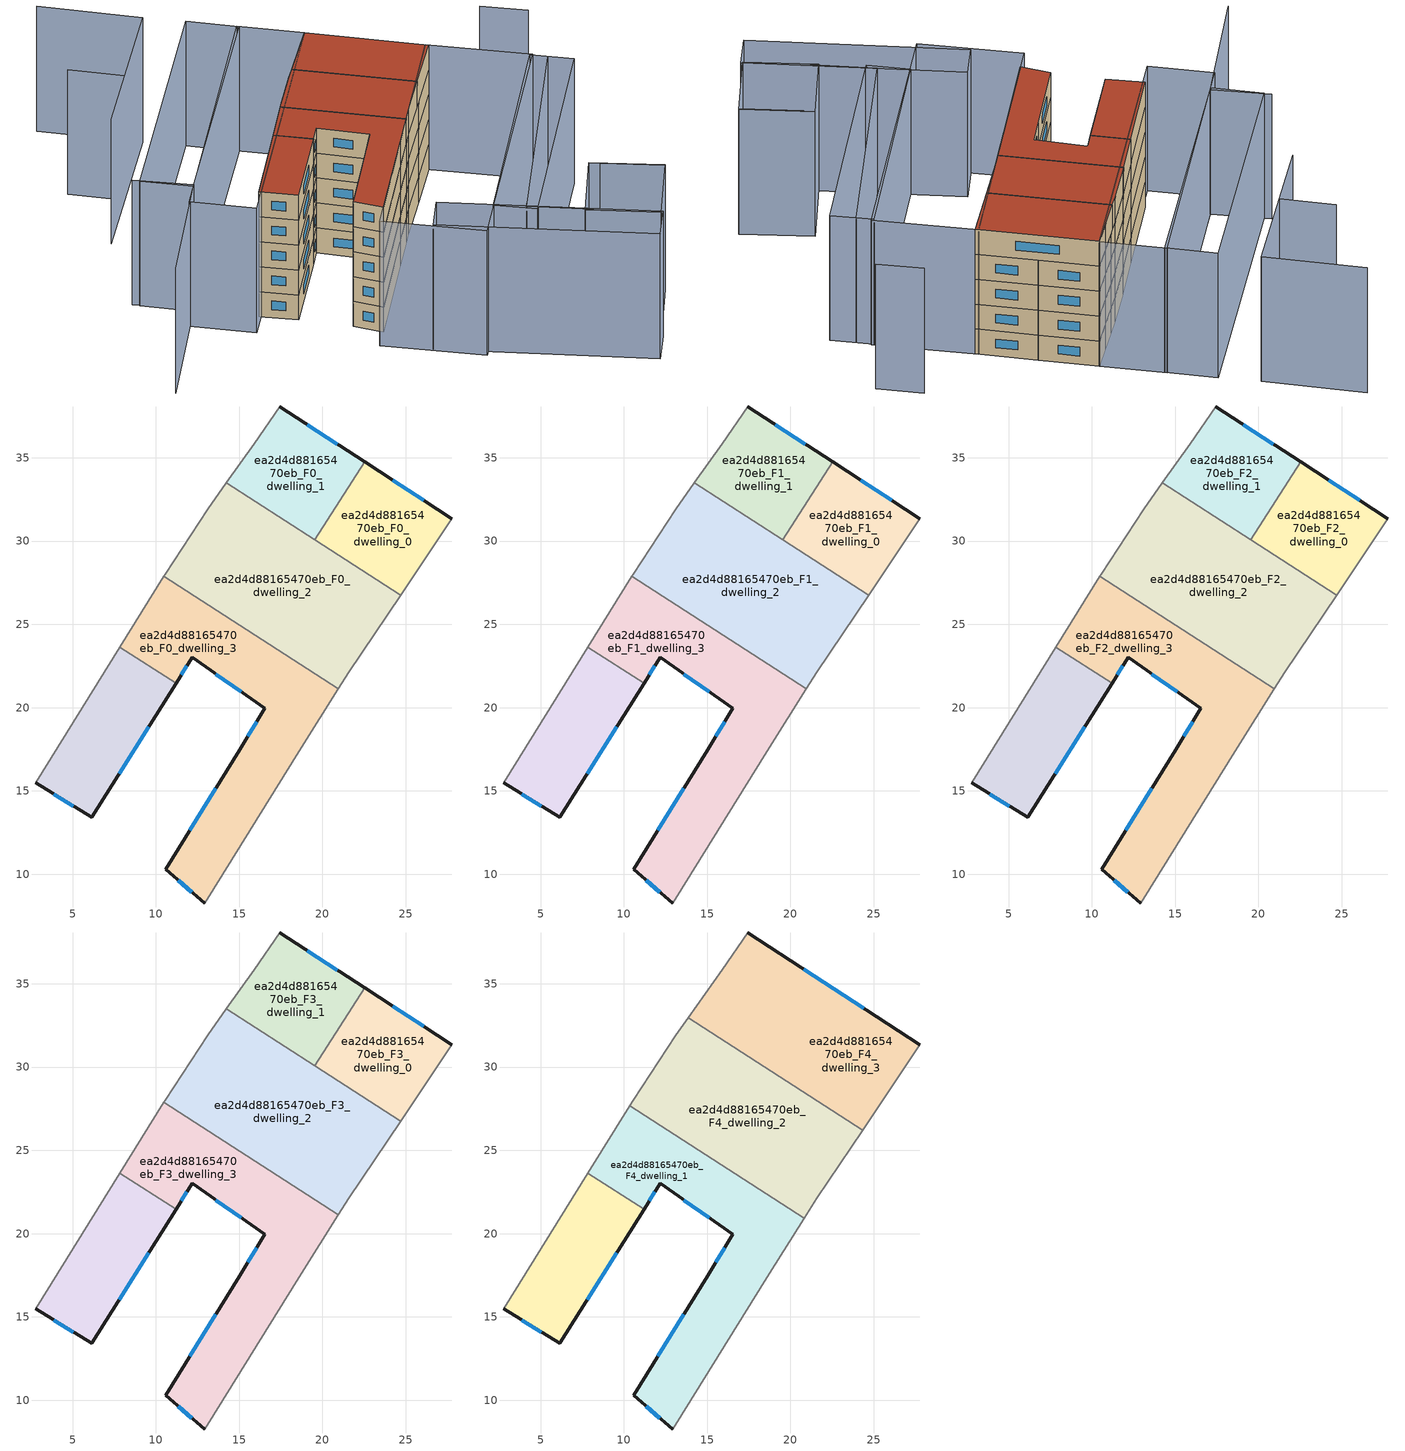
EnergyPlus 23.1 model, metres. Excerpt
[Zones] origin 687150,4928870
ea2d4d88165470eb_F0_dwelling_0
 floor ground (EU_floor_Construction): 27.77,31.34 24.69,26.76 19.53,30.08 22.53,34.75 z0
 wall outside (EU_wall_Construction): 27.77,31.34 22.53,34.75 z0:3
 wall adiabatic (EU_wall_Construction): 24.69,26.76 27.77,31.34 z0:3
 wall to ea2d4d88165470eb_F0_dwelling_1 (EU_wall_Construction): 22.53,34.75 19.53,30.08 z0:3
 wall to ea2d4d88165470eb_F0_dwelling_2 (EU_wall_Construction): 19.53,30.08 24.69,26.76 z0:3
 window (EU_Window_Construction): 26.07,32.45 24.23,33.64 z0.98:2.02
ea2d4d88165470eb_F0_dwelling_1
 floor ground (EU_floor_Construction): 22.53,34.75 19.53,30.08 14.24,33.49 15.89,35.84 17.44,38.05 z0
 wall outside (EU_wall_Construction): 22.53,34.75 17.44,38.05 z0:3
 wall adiabatic (EU_wall_Construction): 17.44,38.05 15.89,35.84 14.24,33.49 z0:3
 wall to ea2d4d88165470eb_F0_dwelling_2 (EU_wall_Construction): 14.24,33.49 19.52,30.09 z0:3
 window (EU_Window_Construction): 20.87,35.82 19.1,36.97 z0.98:2.02
ea2d4d88165470eb_F0_dwelling_2
 floor ground (EU_floor_Construction): 24.69,26.76 21.56,22.11 20.95,21.13 10.48,27.87 10.56,28 13.11,31.9 14.24,33.49 z0
 wall adiabatic (EU_wall_Construction): 14.24,33.49 13.11,31.9 10.56,28 10.48,27.87 / 20.95,21.13 21.56,22.11 24.69,26.76 z0:3
 wall to ea2d4d88165470eb_F0_dwelling_3 (EU_wall_Construction): 10.48,27.87 20.95,21.13 z0:3
ea2d4d88165470eb_F0_dwelling_3
 floor ground (EU_floor_Construction): 20.95,21.13 18.73,17.59 12.92,8.27 10.58,10.3 15.02,17.48 16.54,19.95 12.18,23.01 11.21,21.46 7.84,23.63 10.48,27.87 z0
 wall outside (EU_wall_Construction): 11.21,21.46 12.18,23.01 16.54,19.95 15.02,17.48 10.58,10.3 12.92,8.27 z0:3
 wall adiabatic (EU_wall_Construction): 12.92,8.27 18.73,17.59 20.95,21.13 / 10.48,27.87 7.84,23.63 z0:3
 wall to ea2d4d88165470eb_F0_dwelling_4 (EU_wall_Construction): 7.84,23.63 11.21,21.46 z0:3
 window (EU_Window_Construction): 11.34,9.64 12.16,8.93 / 13.58,15.14 12.03,12.63 / 16.05,19.15 15.52,18.28 / 13.6,22.01 15.13,20.94 / 11.53,21.96 11.87,22.5 z0.98:2.02
ea2d4d88165470eb_F0_dwelling_4
 floor ground (EU_floor_Construction): 11.21,21.46 6.14,13.41 2.78,15.48 7.84,23.63 z0
 wall outside (EU_wall_Construction): 2.78,15.48 6.14,13.41 11.21,21.46 z0:3
 wall adiabatic (EU_wall_Construction): 7.84,23.63 2.78,15.48 z0:3
 window (EU_Window_Construction): 7.79,16.03 9.56,18.84 / 3.87,14.81 5.05,14.08 z0.98:2.02
ea2d4d88165470eb_F1_dwelling_0
 floor to ea2d4d88165470eb_F0_dwelling_0 (EU_floor_Construction): 27.77,31.34 24.69,26.76 19.52,30.08 22.53,34.75 z3
 wall outside (EU_wall_Construction): 27.77,31.34 22.53,34.75 z3:6
 wall adiabatic (EU_wall_Construction): 24.69,26.76 27.77,31.34 z3:6
 wall to ea2d4d88165470eb_F1_dwelling_1 (EU_wall_Construction): 22.53,34.75 19.53,30.08 z3:6
 wall to ea2d4d88165470eb_F1_dwelling_2 (EU_wall_Construction): 19.53,30.08 24.69,26.76 z3:6
 window (EU_Window_Construction): 26.07,32.45 24.23,33.64 z3.98:5.02
ea2d4d88165470eb_F1_dwelling_1
 floor to ea2d4d88165470eb_F0_dwelling_1 (EU_floor_Construction): 22.53,34.75 19.52,30.08 14.24,33.49 15.89,35.84 17.44,38.05 z3
 wall outside (EU_wall_Construction): 22.53,34.75 17.44,38.05 z3:6
 wall adiabatic (EU_wall_Construction): 17.44,38.05 15.89,35.84 14.24,33.49 z3:6
 wall to ea2d4d88165470eb_F1_dwelling_2 (EU_wall_Construction): 14.24,33.49 19.52,30.09 z3:6
 window (EU_Window_Construction): 20.87,35.82 19.1,36.97 z3.98:5.02
ea2d4d88165470eb_F1_dwelling_2
 floor to ea2d4d88165470eb_F0_dwelling_2 (EU_floor_Construction): 24.69,26.76 21.56,22.11 20.95,21.13 10.48,27.87 10.55,28 13.11,31.9 14.24,33.49 z3
 wall adiabatic (EU_wall_Construction): 14.24,33.49 13.11,31.9 10.56,28 10.48,27.87 / 20.95,21.13 21.56,22.11 24.69,26.76 z3:6
 wall to ea2d4d88165470eb_F1_dwelling_3 (EU_wall_Construction): 10.48,27.87 20.95,21.13 z3:6
ea2d4d88165470eb_F1_dwelling_3
 floor to ea2d4d88165470eb_F0_dwelling_3 (EU_floor_Construction): 20.95,21.13 18.73,17.59 12.92,8.27 10.58,10.3 15.02,17.48 16.54,19.95 12.18,23.01 11.21,21.46 7.84,23.63 10.48,27.87 z3
 wall outside (EU_wall_Construction): 11.21,21.46 12.18,23.01 16.54,19.95 15.02,17.48 10.58,10.3 12.92,8.27 z3:6
 wall adiabatic (EU_wall_Construction): 12.92,8.27 18.73,17.59 20.95,21.13 / 10.48,27.87 7.84,23.63 z3:6
 wall to ea2d4d88165470eb_F1_dwelling_4 (EU_wall_Construction): 7.84,23.63 11.21,21.46 z3:6
 window (EU_Window_Construction): 11.34,9.64 12.16,8.93 / 13.58,15.14 12.03,12.63 / 16.05,19.15 15.52,18.28 / 13.6,22.01 15.13,20.94 / 11.53,21.96 11.87,22.5 z3.98:5.02
ea2d4d88165470eb_F1_dwelling_4
 floor to ea2d4d88165470eb_F0_dwelling_4 (EU_floor_Construction): 11.21,21.46 6.14,13.41 2.77,15.48 7.84,23.63 z3
 wall outside (EU_wall_Construction): 2.78,15.48 6.14,13.41 11.21,21.46 z3:6
 wall adiabatic (EU_wall_Construction): 7.84,23.63 2.78,15.48 z3:6
 window (EU_Window_Construction): 7.79,16.03 9.56,18.84 / 3.87,14.81 5.05,14.08 z3.98:5.02
ea2d4d88165470eb_F2_dwelling_0
 floor to ea2d4d88165470eb_F1_dwelling_0 (EU_floor_Construction): 27.77,31.34 24.69,26.76 19.52,30.08 22.53,34.75 z6
 wall outside (EU_wall_Construction): 27.77,31.34 22.53,34.75 z6:9
 wall adiabatic (EU_wall_Construction): 24.69,26.76 27.77,31.34 z6:9
 wall to ea2d4d88165470eb_F2_dwelling_1 (EU_wall_Construction): 22.53,34.75 19.53,30.08 z6:9
 wall to ea2d4d88165470eb_F2_dwelling_2 (EU_wall_Construction): 19.53,30.08 24.69,26.76 z6:9
 window (EU_Window_Construction): 26.07,32.45 24.23,33.64 z6.98:8.02
ea2d4d88165470eb_F2_dwelling_1
 floor to ea2d4d88165470eb_F1_dwelling_1 (EU_floor_Construction): 22.53,34.75 19.52,30.08 14.24,33.49 15.89,35.84 17.44,38.05 z6
 wall outside (EU_wall_Construction): 22.53,34.75 17.44,38.05 z6:9
 wall adiabatic (EU_wall_Construction): 17.44,38.05 15.89,35.84 14.24,33.49 z6:9
 wall to ea2d4d88165470eb_F2_dwelling_2 (EU_wall_Construction): 14.24,33.49 19.52,30.09 z6:9
 window (EU_Window_Construction): 20.87,35.82 19.1,36.97 z6.98:8.02
ea2d4d88165470eb_F2_dwelling_2
 floor to ea2d4d88165470eb_F1_dwelling_2 (EU_floor_Construction): 24.69,26.76 21.56,22.11 20.95,21.13 10.48,27.87 10.55,28 13.11,31.9 14.24,33.49 z6
 wall adiabatic (EU_wall_Construction): 14.24,33.49 13.11,31.9 10.56,28 10.48,27.87 / 20.95,21.13 21.56,22.11 24.69,26.76 z6:9
 wall to ea2d4d88165470eb_F2_dwelling_3 (EU_wall_Construction): 10.48,27.87 20.95,21.13 z6:9
ea2d4d88165470eb_F2_dwelling_3
 floor to ea2d4d88165470eb_F1_dwelling_3 (EU_floor_Construction): 20.95,21.13 18.73,17.59 12.92,8.27 10.58,10.3 15.02,17.48 16.54,19.95 12.18,23.01 11.21,21.46 7.84,23.63 10.48,27.87 z6
 wall outside (EU_wall_Construction): 11.21,21.46 12.18,23.01 16.54,19.95 15.02,17.48 10.58,10.3 12.92,8.27 z6:9
 wall adiabatic (EU_wall_Construction): 12.92,8.27 18.73,17.59 20.95,21.13 / 10.48,27.87 7.84,23.63 z6:9
 wall to ea2d4d88165470eb_F2_dwelling_4 (EU_wall_Construction): 7.84,23.63 11.21,21.46 z6:9
 window (EU_Window_Construction): 11.34,9.64 12.16,8.93 / 13.58,15.14 12.03,12.63 / 16.05,19.15 15.52,18.28 / 13.6,22.01 15.13,20.94 / 11.53,21.96 11.87,22.5 z6.98:8.02
ea2d4d88165470eb_F2_dwelling_4
 floor to ea2d4d88165470eb_F1_dwelling_4 (EU_floor_Construction): 11.21,21.46 6.14,13.41 2.77,15.48 7.84,23.63 z6
 wall outside (EU_wall_Construction): 2.78,15.48 6.14,13.41 11.21,21.46 z6:9
 wall adiabatic (EU_wall_Construction): 7.84,23.63 2.78,15.48 z6:9
 window (EU_Window_Construction): 7.79,16.03 9.56,18.84 / 3.87,14.81 5.05,14.08 z6.98:8.02
ea2d4d88165470eb_F3_dwelling_0
 floor to ea2d4d88165470eb_F2_dwelling_0 (EU_floor_Construction): 27.77,31.34 24.69,26.76 19.52,30.08 22.53,34.75 z9
 wall outside (EU_wall_Construction): 27.77,31.34 22.53,34.75 z9:12
 wall adiabatic (EU_wall_Construction): 24.69,26.76 27.77,31.34 z9:12
 wall to ea2d4d88165470eb_F3_dwelling_1 (EU_wall_Construction): 22.53,34.75 19.53,30.08 z9:12
 wall to ea2d4d88165470eb_F3_dwelling_2 (EU_wall_Construction): 19.53,30.08 24.69,26.76 z9:12
 window (EU_Window_Construction): 26.07,32.45 24.23,33.64 z9.98:11.02
ea2d4d88165470eb_F3_dwelling_1
 floor to ea2d4d88165470eb_F2_dwelling_1 (EU_floor_Construction): 22.53,34.75 19.52,30.08 14.24,33.49 15.89,35.84 17.44,38.05 z9
 wall outside (EU_wall_Construction): 22.53,34.75 17.44,38.05 z9:12
 wall adiabatic (EU_wall_Construction): 17.44,38.05 15.89,35.84 14.24,33.49 z9:12
 wall to ea2d4d88165470eb_F3_dwelling_2 (EU_wall_Construction): 14.24,33.49 19.52,30.09 z9:12
 window (EU_Window_Construction): 20.87,35.82 19.1,36.97 z9.98:11.02
ea2d4d88165470eb_F3_dwelling_2
 floor to ea2d4d88165470eb_F2_dwelling_2 (EU_floor_Construction): 24.69,26.76 21.56,22.11 20.95,21.13 10.48,27.87 10.55,28 13.11,31.9 14.24,33.49 z9
 wall adiabatic (EU_wall_Construction): 14.24,33.49 13.11,31.9 10.56,28 10.48,27.87 / 20.95,21.13 21.56,22.11 24.69,26.76 z9:12
 wall to ea2d4d88165470eb_F3_dwelling_3 (EU_wall_Construction): 10.48,27.87 20.95,21.13 z9:12
ea2d4d88165470eb_F3_dwelling_3
 floor to ea2d4d88165470eb_F2_dwelling_3 (EU_floor_Construction): 20.95,21.13 18.73,17.59 12.92,8.27 10.58,10.3 15.02,17.48 16.54,19.95 12.18,23.01 11.21,21.46 7.84,23.63 10.48,27.87 z9
 wall outside (EU_wall_Construction): 11.21,21.46 12.18,23.01 16.54,19.95 15.02,17.48 10.58,10.3 12.92,8.27 z9:12
 wall adiabatic (EU_wall_Construction): 12.92,8.27 18.73,17.59 20.95,21.13 / 10.48,27.87 7.84,23.63 z9:12
 wall to ea2d4d88165470eb_F3_dwelling_4 (EU_wall_Construction): 7.84,23.63 11.21,21.46 z9:12
 window (EU_Window_Construction): 11.34,9.64 12.16,8.93 / 13.58,15.14 12.03,12.63 / 16.05,19.15 15.52,18.28 / 13.6,22.01 15.13,20.94 / 11.53,21.96 11.87,22.5 z9.98:11.02
ea2d4d88165470eb_F3_dwelling_4
 floor to ea2d4d88165470eb_F2_dwelling_4 (EU_floor_Construction): 11.21,21.46 6.14,13.41 2.77,15.48 7.84,23.63 z9
 wall outside (EU_wall_Construction): 2.78,15.48 6.14,13.41 11.21,21.46 z9:12
 wall adiabatic (EU_wall_Construction): 7.84,23.63 2.78,15.48 z9:12
 window (EU_Window_Construction): 7.79,16.03 9.56,18.84 / 3.87,14.81 5.05,14.08 z9.98:11.02
ea2d4d88165470eb_F4_dwelling_0
 floor to ea2d4d88165470eb_F3_dwelling_4 (EU_floor_Construction): 11.21,21.46 6.14,13.41 2.77,15.48 7.84,23.63 z12
 wall outside (EU_wall_Construction): 2.78,15.48 6.14,13.41 11.21,21.46 z12:15
 wall adiabatic (EU_wall_Construction): 7.84,23.63 2.78,15.48 z12:15
 wall to ea2d4d88165470eb_F4_dwelling_1 (EU_wall_Construction): 11.21,21.46 7.84,23.63 z12:15
 window (EU_Window_Construction): 7.79,16.03 9.56,18.84 / 3.87,14.81 5.05,14.08 z12.98:14.02
 roof outside (EU_roof_Construction): 6.14,13.41 11.21,21.46 7.84,23.63 2.78,15.48 z15
ea2d4d88165470eb_F4_dwelling_1
 floor to ea2d4d88165470eb_F3_dwelling_3 (EU_floor_Construction): 20.82,20.92 18.73,17.59 12.92,8.27 10.58,10.3 15.02,17.48 16.54,19.95 12.18,23.01 11.21,21.46 7.84,23.63 10.35,27.66 z12
 wall outside (EU_wall_Construction): 11.21,21.46 12.18,23.01 16.54,19.95 15.02,17.48 10.58,10.3 12.92,8.27 z12:15
 wall adiabatic (EU_wall_Construction): 10.34,27.66 7.84,23.63 / 12.92,8.27 18.73,17.59 20.82,20.92 z12:15
 wall to ea2d4d88165470eb_F4_dwelling_2 (EU_wall_Construction): 20.82,20.92 10.34,27.66 z12:15
 window (EU_Window_Construction): 11.34,9.64 12.16,8.93 / 13.58,15.14 12.03,12.63 / 16.05,19.15 15.52,18.28 / 13.6,22.01 15.13,20.94 / 11.53,21.96 11.87,22.5 z12.98:14.02
 roof outside (EU_roof_Construction): 12.92,8.27 18.73,17.59 20.82,20.92 10.34,27.66 7.84,23.63 11.21,21.46 12.18,23.01 16.54,19.95 15.02,17.48 10.58,10.3 z15
ea2d4d88165470eb_F4_dwelling_2
 floor to ea2d4d88165470eb_F3_dwelling_3 (EU_floor_Construction): 20.95,21.13 20.82,20.92 10.35,27.66 10.48,27.87 z12
 floor to ea2d4d88165470eb_F3_dwelling_2 (EU_floor_Construction): 24.33,26.22 21.56,22.11 20.95,21.13 10.48,27.87 10.55,28 13.11,31.9 13.86,32.96 z12
 wall adiabatic (EU_wall_Construction): 13.86,32.96 13.11,31.9 10.56,28 10.34,27.66 / 20.82,20.92 21.56,22.11 24.33,26.22 z12:15
 wall to ea2d4d88165470eb_F4_dwelling_3 (EU_wall_Construction): 24.33,26.22 13.86,32.96 z12:15
 roof outside (EU_roof_Construction): 21.56,22.11 24.33,26.22 13.86,32.96 13.11,31.9 10.56,28 10.34,27.66 20.82,20.92 z15
ea2d4d88165470eb_F4_dwelling_3
 floor to ea2d4d88165470eb_F3_dwelling_0 (EU_floor_Construction): 27.77,31.34 24.69,26.76 19.52,30.08 22.53,34.75 z12
 floor to ea2d4d88165470eb_F3_dwelling_1 (EU_floor_Construction): 22.53,34.75 19.52,30.08 14.24,33.49 15.89,35.84 17.44,38.05 z12
 floor to ea2d4d88165470eb_F3_dwelling_2 (EU_floor_Construction): 24.69,26.76 24.33,26.22 13.86,32.96 14.24,33.49 z12
 wall outside (EU_wall_Construction): 27.77,31.34 17.44,38.05 z12:15
 wall adiabatic (EU_wall_Construction): 17.44,38.05 15.89,35.84 13.86,32.96 / 24.33,26.22 27.77,31.34 z12:15
 window (EU_Window_Construction): 24.41,33.52 20.8,35.87 z12.98:14.02
 roof outside (EU_roof_Construction): 24.33,26.22 27.77,31.34 17.44,38.05 15.89,35.84 13.86,32.96 z15
shading: 31.56,-0.22 25.81,2.86 / 25.81,2.86 37.61,24.9 / 40.91,3.75 35.26,6.57 / -4.75,52.51 3.96,46.69 / 3.96,46.69 -5.61,32.37 / 38.97,32.86 34.91,35.35 / -7.78,22.21 -2.56,19.1 / -2.56,19.1 -9.74,7.01 / -6.18,41.6 -1.52,38.49 / 35.93,-6.56 16.23,3.69 / 16.23,3.69 17.97,7.03 / 17.97,7.03 37.67,-3.22 / 37.67,-3.22 35.93,-6.56 / 40.95,3.83 37.48,-3.25 / 37.48,-3.25 30.79,0.03 / 30.79,0.03 34.26,7.11 / 34.26,7.11 40.95,3.83 / 22.87,4.35 36.12,25.92 / 36.12,25.92 39.89,23.6 / 39.89,23.6 26.64,2.04 / 26.64,2.04 22.87,4.35 / 11.66,6.29 27.47,31.53 / 27.47,31.53 36.47,25.89 / 36.47,25.89 20.66,0.65 / 20.66,0.65 11.66,6.29 / -4.1,16.68 11.83,41.69 / 11.83,41.69 17.47,38.1 / 17.47,38.1 1.54,13.09 / 1.54,13.09 -4.1,16.68 / 7.57,44.46 12.04,41.56 / 12.04,41.56 -2.71,18.87 / -2.71,18.87 -7.17,21.77 / -7.17,21.77 7.57,44.46 z0:15
[Building]
EU S2 Campaign: North Axis=0; Terrain=City; Solar Distribution=FullExterior
[Site:Location]
Bologna: Latitude=44.5; Longitude=11.25; Time Zone=1; Elevation=37
[SizingPeriod:WeatherFileDays]
AnnualSizingPeriod: Begin Month=1; Begin Day of Month=1; End Month=12; End Day of Month=31; Day of Week for Start Day=Monday; Use Weather File Daylight Saving Period=No; Use Weather File Rain and Snow Indicators=No
[MATERIAL]
EU_InternalMass_Material: Roughness=MediumRough; Thickness=0.1; Conductivity=1; Density=1800; Specific Heat=900; Thermal Absorptance=0.9; Solar Absorptance=0.7; Visible Absorptance=0.7
[MATERIAL:NOMASS] Roughness=MediumRough; Thermal Absorptance=0.9; Solar Absorptance=0.7; Visible Absorptance=0.7
Name | Thermal Resistance
EU_wall_NoMass | 0.905828
EU_roof_NoMass | 0.37593
EU_floor_NoMass | 0.67114
[WINDOWMATERIAL:SIMPLEGLAZINGSYSTEM]
EU_Window_SimpleGlazing: UFactor=4.52486; Solar Heat Gain Coefficient=0.85; Visible Transmittance=0.85
[CONSTRUCTION]
EU_wall_Construction: EU_wall_NoMass
EU_roof_Construction: EU_roof_NoMass
EU_floor_Construction: EU_floor_NoMass
EU_Window_Construction: EU_Window_SimpleGlazing
EU_InternalMass_Construction: EU_InternalMass_Material
[ZONE] Type=1; Multiplier=1; Ceiling Height=autocalculate; Floor Area=autocalculate; Part of Total Floor Area=Yes
Name | Volume
ea2d4d88165470eb_F0_dwelling_0 | 102.925
ea2d4d88165470eb_F1_dwelling_0; ea2d4d88165470eb_F2_dwelling_0; ea2d4d88165470eb_F3_dwelling_0 | 102.924
ea2d4d88165470eb_F4_dwelling_0; ea2d4d88165470eb_F0_dwelling_4; ea2d4d88165470eb_F1_dwelling_4; ea2d4d88165470eb_F2_dwelling_4; ea2d4d88165470eb_F3_dwelling_4 | 114.05
ea2d4d88165470eb_F0_dwelling_1 | 102.904
ea2d4d88165470eb_F1_dwelling_1; ea2d4d88165470eb_F2_dwelling_1; ea2d4d88165470eb_F3_dwelling_1 | 102.903
ea2d4d88165470eb_F4_dwelling_1 | 241.549
ea2d4d88165470eb_F0_dwelling_2 | 252.481
ea2d4d88165470eb_F1_dwelling_2; ea2d4d88165470eb_F2_dwelling_2; ea2d4d88165470eb_F3_dwelling_2 | 252.482
ea2d4d88165470eb_F4_dwelling_2 | 237.558
ea2d4d88165470eb_F0_dwelling_3 | 250.893
ea2d4d88165470eb_F1_dwelling_3; ea2d4d88165470eb_F2_dwelling_3; ea2d4d88165470eb_F3_dwelling_3 | 250.892
ea2d4d88165470eb_F4_dwelling_3 | 230.086
[INTERNALMASS] Construction=EU_InternalMass_Construction
Name | Zone or ZoneList | Surface Area
ea2d4d88165470eb_F0_dwelling_0_EU_InternalMass | ea2d4d88165470eb_F0_dwelling_0 | 34.3083
ea2d4d88165470eb_F0_dwelling_1_EU_InternalMass | ea2d4d88165470eb_F0_dwelling_1 | 34.3011
ea2d4d88165470eb_F0_dwelling_2_EU_InternalMass | ea2d4d88165470eb_F0_dwelling_2 | 84.1604
ea2d4d88165470eb_F0_dwelling_3_EU_InternalMass | ea2d4d88165470eb_F0_dwelling_3 | 83.629
ea2d4d88165470eb_F0_dwelling_4_EU_InternalMass | ea2d4d88165470eb_F0_dwelling_4 | 38.0166
ea2d4d88165470eb_F1_dwelling_0_EU_InternalMass | ea2d4d88165470eb_F1_dwelling_0 | 34.3083
ea2d4d88165470eb_F1_dwelling_1_EU_InternalMass | ea2d4d88165470eb_F1_dwelling_1 | 34.3011
ea2d4d88165470eb_F1_dwelling_2_EU_InternalMass | ea2d4d88165470eb_F1_dwelling_2 | 84.1604
ea2d4d88165470eb_F1_dwelling_3_EU_InternalMass | ea2d4d88165470eb_F1_dwelling_3 | 83.629
ea2d4d88165470eb_F1_dwelling_4_EU_InternalMass | ea2d4d88165470eb_F1_dwelling_4 | 38.0166
ea2d4d88165470eb_F2_dwelling_0_EU_InternalMass | ea2d4d88165470eb_F2_dwelling_0 | 34.3083
ea2d4d88165470eb_F2_dwelling_1_EU_InternalMass | ea2d4d88165470eb_F2_dwelling_1 | 34.3011
ea2d4d88165470eb_F2_dwelling_2_EU_InternalMass | ea2d4d88165470eb_F2_dwelling_2 | 84.1604
ea2d4d88165470eb_F2_dwelling_3_EU_InternalMass | ea2d4d88165470eb_F2_dwelling_3 | 83.629
ea2d4d88165470eb_F2_dwelling_4_EU_InternalMass | ea2d4d88165470eb_F2_dwelling_4 | 38.0166
ea2d4d88165470eb_F3_dwelling_0_EU_InternalMass | ea2d4d88165470eb_F3_dwelling_0 | 34.3083
ea2d4d88165470eb_F3_dwelling_1_EU_InternalMass | ea2d4d88165470eb_F3_dwelling_1 | 34.3011
ea2d4d88165470eb_F3_dwelling_2_EU_InternalMass | ea2d4d88165470eb_F3_dwelling_2 | 84.1604
ea2d4d88165470eb_F3_dwelling_3_EU_InternalMass | ea2d4d88165470eb_F3_dwelling_3 | 83.629
ea2d4d88165470eb_F3_dwelling_4_EU_InternalMass | ea2d4d88165470eb_F3_dwelling_4 | 38.0166
ea2d4d88165470eb_F4_dwelling_0_EU_InternalMass | ea2d4d88165470eb_F4_dwelling_0 | 38.0166
ea2d4d88165470eb_F4_dwelling_1_EU_InternalMass | ea2d4d88165470eb_F4_dwelling_1 | 80.5162
ea2d4d88165470eb_F4_dwelling_2_EU_InternalMass | ea2d4d88165470eb_F4_dwelling_2 | 79.1871
ea2d4d88165470eb_F4_dwelling_3_EU_InternalMass | ea2d4d88165470eb_F4_dwelling_3 | 76.6971
[OTHEREQUIPMENT] Fuel Type=Electricity; Design Level Calculation Method=Watts/Area; Power per Zone Floor Area=1; Fraction Latent=0; Fraction Radiant=0; Fraction Lost=0; Carbon Dioxide Generation Rate=0; EndUse Subcategory=EU_Step8_InternalGains
Name | Zone or ZoneList or Space or SpaceList | Schedule
EU_Step8_InternalGain_ea2d4d88165470eb_F0_dwelling_0_f000 | ea2d4d88165470eb_F0_dwelling_0 | EU_Step8_GainSchedule_ea2d4d88165470eb_F0_dwelling_0_f000
EU_Step8_InternalGain_ea2d4d88165470eb_F0_dwelling_1_f000 | ea2d4d88165470eb_F0_dwelling_1 | EU_Step8_GainSchedule_ea2d4d88165470eb_F0_dwelling_1_f000
EU_Step8_InternalGain_ea2d4d88165470eb_F0_dwelling_2_f000 | ea2d4d88165470eb_F0_dwelling_2 | EU_Step8_GainSchedule_ea2d4d88165470eb_F0_dwelling_2_f000
EU_Step8_InternalGain_ea2d4d88165470eb_F0_dwelling_3_f000 | ea2d4d88165470eb_F0_dwelling_3 | EU_Step8_GainSchedule_ea2d4d88165470eb_F0_dwelling_3_f000
EU_Step8_InternalGain_ea2d4d88165470eb_F0_dwelling_4_f000 | ea2d4d88165470eb_F0_dwelling_4 | EU_Step8_GainSchedule_ea2d4d88165470eb_F0_dwelling_4_f000
EU_Step8_InternalGain_ea2d4d88165470eb_F1_dwelling_0_f000 | ea2d4d88165470eb_F1_dwelling_0 | EU_Step8_GainSchedule_ea2d4d88165470eb_F1_dwelling_0_f000
EU_Step8_InternalGain_ea2d4d88165470eb_F1_dwelling_1_f000 | ea2d4d88165470eb_F1_dwelling_1 | EU_Step8_GainSchedule_ea2d4d88165470eb_F1_dwelling_1_f000
EU_Step8_InternalGain_ea2d4d88165470eb_F1_dwelling_2_f000 | ea2d4d88165470eb_F1_dwelling_2 | EU_Step8_GainSchedule_ea2d4d88165470eb_F1_dwelling_2_f000
EU_Step8_InternalGain_ea2d4d88165470eb_F1_dwelling_3_f000 | ea2d4d88165470eb_F1_dwelling_3 | EU_Step8_GainSchedule_ea2d4d88165470eb_F1_dwelling_3_f000
EU_Step8_InternalGain_ea2d4d88165470eb_F1_dwelling_4_f000 | ea2d4d88165470eb_F1_dwelling_4 | EU_Step8_GainSchedule_ea2d4d88165470eb_F1_dwelling_4_f000
EU_Step8_InternalGain_ea2d4d88165470eb_F2_dwelling_0_f000 | ea2d4d88165470eb_F2_dwelling_0 | EU_Step8_GainSchedule_ea2d4d88165470eb_F2_dwelling_0_f000
EU_Step8_InternalGain_ea2d4d88165470eb_F2_dwelling_1_f000 | ea2d4d88165470eb_F2_dwelling_1 | EU_Step8_GainSchedule_ea2d4d88165470eb_F2_dwelling_1_f000
EU_Step8_InternalGain_ea2d4d88165470eb_F2_dwelling_2_f000 | ea2d4d88165470eb_F2_dwelling_2 | EU_Step8_GainSchedule_ea2d4d88165470eb_F2_dwelling_2_f000
EU_Step8_InternalGain_ea2d4d88165470eb_F2_dwelling_3_f000 | ea2d4d88165470eb_F2_dwelling_3 | EU_Step8_GainSchedule_ea2d4d88165470eb_F2_dwelling_3_f000
EU_Step8_InternalGain_ea2d4d88165470eb_F2_dwelling_4_f000 | ea2d4d88165470eb_F2_dwelling_4 | EU_Step8_GainSchedule_ea2d4d88165470eb_F2_dwelling_4_f000
EU_Step8_InternalGain_ea2d4d88165470eb_F3_dwelling_0_f000 | ea2d4d88165470eb_F3_dwelling_0 | EU_Step8_GainSchedule_ea2d4d88165470eb_F3_dwelling_0_f000
EU_Step8_InternalGain_ea2d4d88165470eb_F3_dwelling_1_f000 | ea2d4d88165470eb_F3_dwelling_1 | EU_Step8_GainSchedule_ea2d4d88165470eb_F3_dwelling_1_f000
EU_Step8_InternalGain_ea2d4d88165470eb_F3_dwelling_2_f000 | ea2d4d88165470eb_F3_dwelling_2 | EU_Step8_GainSchedule_ea2d4d88165470eb_F3_dwelling_2_f000
EU_Step8_InternalGain_ea2d4d88165470eb_F3_dwelling_3_f000 | ea2d4d88165470eb_F3_dwelling_3 | EU_Step8_GainSchedule_ea2d4d88165470eb_F3_dwelling_3_f000
EU_Step8_InternalGain_ea2d4d88165470eb_F3_dwelling_4_f000 | ea2d4d88165470eb_F3_dwelling_4 | EU_Step8_GainSchedule_ea2d4d88165470eb_F3_dwelling_4_f000
EU_Step8_InternalGain_ea2d4d88165470eb_F4_dwelling_0_f000 | ea2d4d88165470eb_F4_dwelling_0 | EU_Step8_GainSchedule_ea2d4d88165470eb_F4_dwelling_0_f000
EU_Step8_InternalGain_ea2d4d88165470eb_F4_dwelling_1_f000 | ea2d4d88165470eb_F4_dwelling_1 | EU_Step8_GainSchedule_ea2d4d88165470eb_F4_dwelling_1_f000
EU_Step8_InternalGain_ea2d4d88165470eb_F4_dwelling_2_f000 | ea2d4d88165470eb_F4_dwelling_2 | EU_Step8_GainSchedule_ea2d4d88165470eb_F4_dwelling_2_f000
EU_Step8_InternalGain_ea2d4d88165470eb_F4_dwelling_3_f000 | ea2d4d88165470eb_F4_dwelling_3 | EU_Step8_GainSchedule_ea2d4d88165470eb_F4_dwelling_3_f000
[ZONEVENTILATION:DESIGNFLOWRATE] Schedule=EU_AlwaysOn; Design Flow Rate Calculation Method=AirChanges/Hour; Air Changes per Hour=0.73129; Ventilation Type=Natural; Fan Pressure Rise=0; Fan Total Efficiency=1; Constant Term Coefficient=1; Temperature Term Coefficient=0; Velocity Term Coefficient=0; Velocity Squared Term Coefficient=0; Minimum Indoor Temperature=-100; Maximum Indoor Temperature=100; Delta Temperature=-100; Minimum Outdoor Temperature=-100; Maximum Outdoor Temperature=100; Maximum Wind Speed=40
Name | Zone or ZoneList or Space or SpaceList
EU_ConstantAir_ea2d4d88165470eb_F0_dwelling_0 | ea2d4d88165470eb_F0_dwelling_0
EU_ConstantAir_ea2d4d88165470eb_F0_dwelling_1 | ea2d4d88165470eb_F0_dwelling_1
EU_ConstantAir_ea2d4d88165470eb_F0_dwelling_2 | ea2d4d88165470eb_F0_dwelling_2
EU_ConstantAir_ea2d4d88165470eb_F0_dwelling_3 | ea2d4d88165470eb_F0_dwelling_3
EU_ConstantAir_ea2d4d88165470eb_F0_dwelling_4 | ea2d4d88165470eb_F0_dwelling_4
EU_ConstantAir_ea2d4d88165470eb_F1_dwelling_0 | ea2d4d88165470eb_F1_dwelling_0
EU_ConstantAir_ea2d4d88165470eb_F1_dwelling_1 | ea2d4d88165470eb_F1_dwelling_1
EU_ConstantAir_ea2d4d88165470eb_F1_dwelling_2 | ea2d4d88165470eb_F1_dwelling_2
EU_ConstantAir_ea2d4d88165470eb_F1_dwelling_3 | ea2d4d88165470eb_F1_dwelling_3
EU_ConstantAir_ea2d4d88165470eb_F1_dwelling_4 | ea2d4d88165470eb_F1_dwelling_4
EU_ConstantAir_ea2d4d88165470eb_F2_dwelling_0 | ea2d4d88165470eb_F2_dwelling_0
EU_ConstantAir_ea2d4d88165470eb_F2_dwelling_1 | ea2d4d88165470eb_F2_dwelling_1
EU_ConstantAir_ea2d4d88165470eb_F2_dwelling_2 | ea2d4d88165470eb_F2_dwelling_2
EU_ConstantAir_ea2d4d88165470eb_F2_dwelling_3 | ea2d4d88165470eb_F2_dwelling_3
EU_ConstantAir_ea2d4d88165470eb_F2_dwelling_4 | ea2d4d88165470eb_F2_dwelling_4
EU_ConstantAir_ea2d4d88165470eb_F3_dwelling_0 | ea2d4d88165470eb_F3_dwelling_0
EU_ConstantAir_ea2d4d88165470eb_F3_dwelling_1 | ea2d4d88165470eb_F3_dwelling_1
EU_ConstantAir_ea2d4d88165470eb_F3_dwelling_2 | ea2d4d88165470eb_F3_dwelling_2
EU_ConstantAir_ea2d4d88165470eb_F3_dwelling_3 | ea2d4d88165470eb_F3_dwelling_3
EU_ConstantAir_ea2d4d88165470eb_F3_dwelling_4 | ea2d4d88165470eb_F3_dwelling_4
EU_ConstantAir_ea2d4d88165470eb_F4_dwelling_0 | ea2d4d88165470eb_F4_dwelling_0
EU_ConstantAir_ea2d4d88165470eb_F4_dwelling_1 | ea2d4d88165470eb_F4_dwelling_1
EU_ConstantAir_ea2d4d88165470eb_F4_dwelling_2 | ea2d4d88165470eb_F4_dwelling_2
EU_ConstantAir_ea2d4d88165470eb_F4_dwelling_3 | ea2d4d88165470eb_F4_dwelling_3
[HVACTEMPLATE:THERMOSTAT] Constant Heating Setpoint=20; Constant Cooling Setpoint=50
EU_HeatOnly_ea2d4d88165470eb_F0_dwelling_0; EU_HeatOnly_ea2d4d88165470eb_F0_dwelling_1; EU_HeatOnly_ea2d4d88165470eb_F0_dwelling_2; EU_HeatOnly_ea2d4d88165470eb_F0_dwelling_3; EU_HeatOnly_ea2d4d88165470eb_F0_dwelling_4; EU_HeatOnly_ea2d4d88165470eb_F1_dwelling_0; EU_HeatOnly_ea2d4d88165470eb_F1_dwelling_1; EU_HeatOnly_ea2d4d88165470eb_F1_dwelling_2; EU_HeatOnly_ea2d4d88165470eb_F1_dwelling_3; EU_HeatOnly_ea2d4d88165470eb_F1_dwelling_4; EU_HeatOnly_ea2d4d88165470eb_F2_dwelling_0; EU_HeatOnly_ea2d4d88165470eb_F2_dwelling_1; EU_HeatOnly_ea2d4d88165470eb_F2_dwelling_2; EU_HeatOnly_ea2d4d88165470eb_F2_dwelling_3; EU_HeatOnly_ea2d4d88165470eb_F2_dwelling_4; EU_HeatOnly_ea2d4d88165470eb_F3_dwelling_0; EU_HeatOnly_ea2d4d88165470eb_F3_dwelling_1; EU_HeatOnly_ea2d4d88165470eb_F3_dwelling_2; EU_HeatOnly_ea2d4d88165470eb_F3_dwelling_3; EU_HeatOnly_ea2d4d88165470eb_F3_dwelling_4; EU_HeatOnly_ea2d4d88165470eb_F4_dwelling_0; EU_HeatOnly_ea2d4d88165470eb_F4_dwelling_1; EU_HeatOnly_ea2d4d88165470eb_F4_dwelling_2; EU_HeatOnly_ea2d4d88165470eb_F4_dwelling_3
[HVACTEMPLATE:ZONE:IDEALLOADSAIRSYSTEM] System Availability Schedule=EU_AlwaysOn; Maximum Heating Supply Air Temperature=50; Minimum Cooling Supply Air Temperature=13; Maximum Heating Supply Air Humidity Ratio=0.0156; Minimum Cooling Supply Air Humidity Ratio=0.0077; Heating Limit=NoLimit; Cooling Limit=NoLimit; Heating Availability Schedule=EU_AlwaysOn; Cooling Availability Schedule=EU_CoolingOff; Dehumidification Control Type=ConstantSensibleHeatRatio; Cooling Sensible Heat Ratio=0.7; Dehumidification Setpoint=60; Humidification Control Type=None; Humidification Setpoint=30; Outdoor Air Method=None; Outdoor Air Flow Rate per Person=0.00944; Outdoor Air Flow Rate per Zone Floor Area=0; Outdoor Air Flow Rate per Zone=0; Demand Controlled Ventilation Type=None; Outdoor Air Economizer Type=NoEconomizer; Heat Recovery Type=None; Sensible Heat Recovery Effectiveness=0.7; Latent Heat Recovery Effectiveness=0.65
Name | Template Thermostat
ea2d4d88165470eb_F0_dwelling_0 | EU_HeatOnly_ea2d4d88165470eb_F0_dwelling_0
ea2d4d88165470eb_F0_dwelling_1 | EU_HeatOnly_ea2d4d88165470eb_F0_dwelling_1
ea2d4d88165470eb_F0_dwelling_2 | EU_HeatOnly_ea2d4d88165470eb_F0_dwelling_2
ea2d4d88165470eb_F0_dwelling_3 | EU_HeatOnly_ea2d4d88165470eb_F0_dwelling_3
ea2d4d88165470eb_F0_dwelling_4 | EU_HeatOnly_ea2d4d88165470eb_F0_dwelling_4
ea2d4d88165470eb_F1_dwelling_0 | EU_HeatOnly_ea2d4d88165470eb_F1_dwelling_0
ea2d4d88165470eb_F1_dwelling_1 | EU_HeatOnly_ea2d4d88165470eb_F1_dwelling_1
ea2d4d88165470eb_F1_dwelling_2 | EU_HeatOnly_ea2d4d88165470eb_F1_dwelling_2
ea2d4d88165470eb_F1_dwelling_3 | EU_HeatOnly_ea2d4d88165470eb_F1_dwelling_3
ea2d4d88165470eb_F1_dwelling_4 | EU_HeatOnly_ea2d4d88165470eb_F1_dwelling_4
ea2d4d88165470eb_F2_dwelling_0 | EU_HeatOnly_ea2d4d88165470eb_F2_dwelling_0
ea2d4d88165470eb_F2_dwelling_1 | EU_HeatOnly_ea2d4d88165470eb_F2_dwelling_1
ea2d4d88165470eb_F2_dwelling_2 | EU_HeatOnly_ea2d4d88165470eb_F2_dwelling_2
ea2d4d88165470eb_F2_dwelling_3 | EU_HeatOnly_ea2d4d88165470eb_F2_dwelling_3
ea2d4d88165470eb_F2_dwelling_4 | EU_HeatOnly_ea2d4d88165470eb_F2_dwelling_4
ea2d4d88165470eb_F3_dwelling_0 | EU_HeatOnly_ea2d4d88165470eb_F3_dwelling_0
ea2d4d88165470eb_F3_dwelling_1 | EU_HeatOnly_ea2d4d88165470eb_F3_dwelling_1
ea2d4d88165470eb_F3_dwelling_2 | EU_HeatOnly_ea2d4d88165470eb_F3_dwelling_2
ea2d4d88165470eb_F3_dwelling_3 | EU_HeatOnly_ea2d4d88165470eb_F3_dwelling_3
ea2d4d88165470eb_F3_dwelling_4 | EU_HeatOnly_ea2d4d88165470eb_F3_dwelling_4
ea2d4d88165470eb_F4_dwelling_0 | EU_HeatOnly_ea2d4d88165470eb_F4_dwelling_0
ea2d4d88165470eb_F4_dwelling_1 | EU_HeatOnly_ea2d4d88165470eb_F4_dwelling_1
ea2d4d88165470eb_F4_dwelling_2 | EU_HeatOnly_ea2d4d88165470eb_F4_dwelling_2
ea2d4d88165470eb_F4_dwelling_3 | EU_HeatOnly_ea2d4d88165470eb_F4_dwelling_3
[SIZING:ZONE] Zone Cooling Design Supply Air Temperature Input Method=SupplyAirTemperature; Zone Cooling Design Supply Air Temperature=13; Zone Heating Design Supply Air Temperature Input Method=SupplyAirTemperature; Zone Heating Design Supply Air Temperature=50; Zone Cooling Design Supply Air Humidity Ratio=0.008; Zone Heating Design Supply Air Humidity Ratio=0.008; Cooling Design Air Flow Method=DesignDay; Cooling Design Air Flow Rate=0; Cooling Minimum Air Flow per Zone Floor Area=0.000762; Cooling Minimum Air Flow=0; Cooling Minimum Air Flow Fraction=0.2; Heating Design Air Flow Method=DesignDay; Heating Design Air Flow Rate=0; Heating Maximum Air Flow per Zone Floor Area=0.002032; Heating Maximum Air Flow=0.141576; Heating Maximum Air Flow Fraction=0.3; Account for Dedicated Outdoor Air System=No; Dedicated Outdoor Air System Control Strategy=NeutralSupplyAir; Dedicated Outdoor Air Low Setpoint Temperature for Design=autosize; Dedicated Outdoor Air High Setpoint Temperature for Design=autosize; Zone Load Sizing Method=Sensible Load Only No Latent Load; Zone Latent Cooling Design Supply Air Humidity Ratio Input Method=HumidityRatioDifference; Zone Cooling Design Supply Air Humidity Ratio Difference=0.005; Zone Latent Heating Design Supply Air Humidity Ratio Input Method=HumidityRatioDifference; Zone Humidification Design Supply Air Humidity Ratio Difference=0.005
ea2d4d88165470eb_F0_dwelling_0; ea2d4d88165470eb_F0_dwelling_1; ea2d4d88165470eb_F0_dwelling_2; ea2d4d88165470eb_F0_dwelling_3; ea2d4d88165470eb_F0_dwelling_4; ea2d4d88165470eb_F1_dwelling_0; ea2d4d88165470eb_F1_dwelling_1; ea2d4d88165470eb_F1_dwelling_2; ea2d4d88165470eb_F1_dwelling_3; ea2d4d88165470eb_F1_dwelling_4; ea2d4d88165470eb_F2_dwelling_0; ea2d4d88165470eb_F2_dwelling_1; ea2d4d88165470eb_F2_dwelling_2; ea2d4d88165470eb_F2_dwelling_3; ea2d4d88165470eb_F2_dwelling_4; ea2d4d88165470eb_F3_dwelling_0; ea2d4d88165470eb_F3_dwelling_1; ea2d4d88165470eb_F3_dwelling_2; ea2d4d88165470eb_F3_dwelling_3; ea2d4d88165470eb_F3_dwelling_4; ea2d4d88165470eb_F4_dwelling_0; ea2d4d88165470eb_F4_dwelling_1; ea2d4d88165470eb_F4_dwelling_2; ea2d4d88165470eb_F4_dwelling_3
[SCHEDULE:CONSTANT]
Name | Hourly Value
EU_AlwaysOn | 1
EU_CoolingOff | 0
[SCHEDULE:FILE] Column Number=1; Rows to Skip at Top=0; Number of Hours of Data=8760; Column Separator=Comma; Interpolate to Timestep=No; Minutes per Item=60; Adjust Schedule for Daylight Savings=Yes
Name | File
EU_Step8_GainSchedule_ea2d4d88165470eb_F0_dwelling_0_f000 | ../../schedules/ea2d4d88165470eb/ea2d4d88165470eb_F0_dwelling_0_f000_gain.csv
EU_Step8_GainSchedule_ea2d4d88165470eb_F0_dwelling_1_f000 | ../../schedules/ea2d4d88165470eb/ea2d4d88165470eb_F0_dwelling_1_f000_gain.csv
EU_Step8_GainSchedule_ea2d4d88165470eb_F0_dwelling_2_f000 | ../../schedules/ea2d4d88165470eb/ea2d4d88165470eb_F0_dwelling_2_f000_gain.csv
EU_Step8_GainSchedule_ea2d4d88165470eb_F0_dwelling_3_f000 | ../../schedules/ea2d4d88165470eb/ea2d4d88165470eb_F0_dwelling_3_f000_gain.csv
EU_Step8_GainSchedule_ea2d4d88165470eb_F0_dwelling_4_f000 | ../../schedules/ea2d4d88165470eb/ea2d4d88165470eb_F0_dwelling_4_f000_gain.csv
EU_Step8_GainSchedule_ea2d4d88165470eb_F1_dwelling_0_f000 | ../../schedules/ea2d4d88165470eb/ea2d4d88165470eb_F1_dwelling_0_f000_gain.csv
EU_Step8_GainSchedule_ea2d4d88165470eb_F1_dwelling_1_f000 | ../../schedules/ea2d4d88165470eb/ea2d4d88165470eb_F1_dwelling_1_f000_gain.csv
EU_Step8_GainSchedule_ea2d4d88165470eb_F1_dwelling_2_f000 | ../../schedules/ea2d4d88165470eb/ea2d4d88165470eb_F1_dwelling_2_f000_gain.csv
EU_Step8_GainSchedule_ea2d4d88165470eb_F1_dwelling_3_f000 | ../../schedules/ea2d4d88165470eb/ea2d4d88165470eb_F1_dwelling_3_f000_gain.csv
EU_Step8_GainSchedule_ea2d4d88165470eb_F1_dwelling_4_f000 | ../../schedules/ea2d4d88165470eb/ea2d4d88165470eb_F1_dwelling_4_f000_gain.csv
EU_Step8_GainSchedule_ea2d4d88165470eb_F2_dwelling_0_f000 | ../../schedules/ea2d4d88165470eb/ea2d4d88165470eb_F2_dwelling_0_f000_gain.csv
EU_Step8_GainSchedule_ea2d4d88165470eb_F2_dwelling_1_f000 | ../../schedules/ea2d4d88165470eb/ea2d4d88165470eb_F2_dwelling_1_f000_gain.csv
EU_Step8_GainSchedule_ea2d4d88165470eb_F2_dwelling_2_f000 | ../../schedules/ea2d4d88165470eb/ea2d4d88165470eb_F2_dwelling_2_f000_gain.csv
EU_Step8_GainSchedule_ea2d4d88165470eb_F2_dwelling_3_f000 | ../../schedules/ea2d4d88165470eb/ea2d4d88165470eb_F2_dwelling_3_f000_gain.csv
EU_Step8_GainSchedule_ea2d4d88165470eb_F2_dwelling_4_f000 | ../../schedules/ea2d4d88165470eb/ea2d4d88165470eb_F2_dwelling_4_f000_gain.csv
EU_Step8_GainSchedule_ea2d4d88165470eb_F3_dwelling_0_f000 | ../../schedules/ea2d4d88165470eb/ea2d4d88165470eb_F3_dwelling_0_f000_gain.csv
EU_Step8_GainSchedule_ea2d4d88165470eb_F3_dwelling_1_f000 | ../../schedules/ea2d4d88165470eb/ea2d4d88165470eb_F3_dwelling_1_f000_gain.csv
EU_Step8_GainSchedule_ea2d4d88165470eb_F3_dwelling_2_f000 | ../../schedules/ea2d4d88165470eb/ea2d4d88165470eb_F3_dwelling_2_f000_gain.csv
EU_Step8_GainSchedule_ea2d4d88165470eb_F3_dwelling_3_f000 | ../../schedules/ea2d4d88165470eb/ea2d4d88165470eb_F3_dwelling_3_f000_gain.csv
EU_Step8_GainSchedule_ea2d4d88165470eb_F3_dwelling_4_f000 | ../../schedules/ea2d4d88165470eb/ea2d4d88165470eb_F3_dwelling_4_f000_gain.csv
EU_Step8_GainSchedule_ea2d4d88165470eb_F4_dwelling_0_f000 | ../../schedules/ea2d4d88165470eb/ea2d4d88165470eb_F4_dwelling_0_f000_gain.csv
EU_Step8_GainSchedule_ea2d4d88165470eb_F4_dwelling_1_f000 | ../../schedules/ea2d4d88165470eb/ea2d4d88165470eb_F4_dwelling_1_f000_gain.csv
EU_Step8_GainSchedule_ea2d4d88165470eb_F4_dwelling_2_f000 | ../../schedules/ea2d4d88165470eb/ea2d4d88165470eb_F4_dwelling_2_f000_gain.csv
EU_Step8_GainSchedule_ea2d4d88165470eb_F4_dwelling_3_f000 | ../../schedules/ea2d4d88165470eb/ea2d4d88165470eb_F4_dwelling_3_f000_gain.csv
